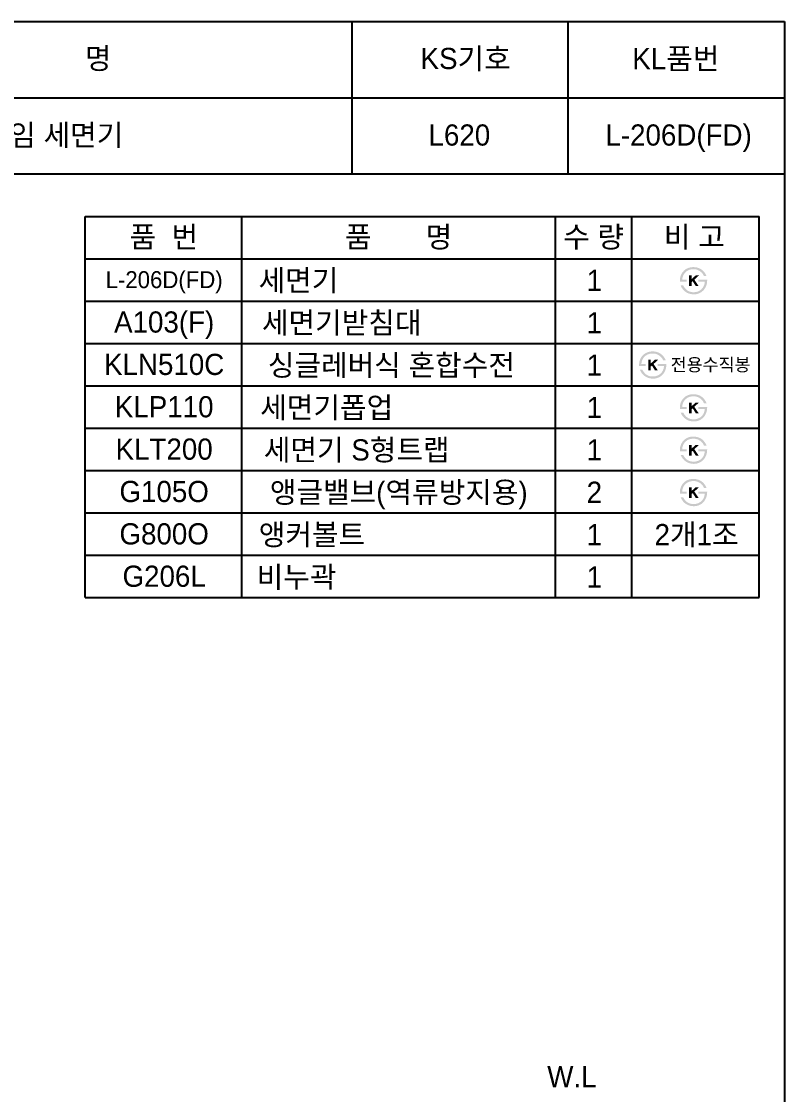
# Model space of a CAD drawing. Header units: millimetres. Extents: x 0 to 5831, y -67 to 2530.
# Drawn here: x 4931 to 5831, y 1264 to 2530 of the extents above; entities that cross this region are included whole.
import ezdxf
from ezdxf.enums import TextEntityAlignment as Align

# ---------------------------------------------------------------- set-up
doc = ezdxf.new("R2010")
doc.units = ezdxf.units.MM
doc.layers.add('TEXT', color=7, linetype='Continuous')
doc.layers.add('도각라인', color=255, linetype='Continuous')
doc.styles.add('타이틀', font='H2GTRM.TTF', dxfattribs={"height": 25})

msp = doc.modelspace()

# ---------------------------------------------------------------- hatches: boundary and pattern name
at = {"layer": 'TEXT'}
for points in [[(5707.6, 2222.8), (5707.6, 2223.2), (5707.6, 2223.6), (5707.6, 2224), (5707.6, 2224.4), (5707.6, 2224.8), (5707.6, 2225.2), (5707.6, 2225.6), (5707.7, 2226), (5707.7, 2226.4), (5707.8, 2226.8), (5707.8, 2227.2), (5707.9, 2227.6), (5708, 2228), (5708.1, 2228.4), (5708.2, 2228.8), (5708.3, 2229.1), (5708.4, 2229.5), (5708.6, 2229.9), (5708.7, 2230.3), (5708.8, 2230.6), (5709, 2231), (5709.2, 2231.4), (5709.3, 2231.7), (5709.5, 2232.1), (5709.7, 2232.4), (5709.9, 2232.7), (5710.1, 2233.1), (5710.3, 2233.4), (5710.5, 2233.7), (5710.7, 2234), (5711, 2234.3), (5711.5, 2234.9), (5711.8, 2235.2), (5712, 2235.5), (5712.3, 2235.8), (5712.6, 2236.1), (5712.9, 2236.4), (5713.2, 2236.6), (5713.5, 2236.9), (5713.8, 2237.1), (5714.2, 2237.4), (5714.5, 2237.6), (5714.8, 2237.8), (5715.2, 2238), (5715.5, 2238.2), (5715.9, 2238.4), (5716.3, 2238.6), (5716.7, 2238.7), (5717.1, 2238.9), (5717.5, 2239.1), (5717.9, 2239.2), (5718.3, 2239.4), (5718.8, 2239.5), (5719.2, 2239.6), (5719.6, 2239.7), (5720.1, 2239.8), (5720.6, 2239.9), (5721, 2239.9), (5721.5, 2240), (5722, 2240), (5722.4, 2240.1), (5722.9, 2240.1), (5723.4, 2240.1), (5724.2, 2240.1), (5724.6, 2240.1), (5724.9, 2240), (5725.3, 2240), (5725.7, 2240), (5726, 2239.9), (5726.4, 2239.9), (5726.7, 2239.8), (5727.1, 2239.7), (5727.4, 2239.7), (5727.8, 2239.6), (5728.1, 2239.5), (5728.4, 2239.4), (5728.8, 2239.3), (5729.1, 2239.2), (5729.4, 2239.1), (5729.7, 2239), (5730, 2238.9), (5730.4, 2238.7), (5730.7, 2238.6), (5731, 2238.5), (5731.3, 2238.3), (5731.6, 2238.2), (5731.9, 2238), (5732.1, 2237.8), (5732.4, 2237.7), (5732.7, 2237.5), (5733, 2237.3), (5733.3, 2237.1), (5733.5, 2236.9), (5733.8, 2236.7), (5734.2, 2236.4), (5734.6, 2236), (5735, 2235.6), (5735.4, 2235.2), (5735.8, 2234.8), (5736.1, 2234.4), (5736.5, 2234), (5736.8, 2233.6), (5737.1, 2233.1), (5737.4, 2232.6), (5737.7, 2232.2), (5738, 2231.7), (5738.3, 2231.1), (5738.5, 2230.6), (5738.8, 2230.1), (5739, 2229.5), (5739, 2229.5), (5735.9, 2229.5), (5735.9, 2229.5), (5735.8, 2229.7), (5735.8, 2229.9), (5735.7, 2230.1), (5735.6, 2230.2), (5735.6, 2230.4), (5735.5, 2230.6), (5735.4, 2230.7), (5735.3, 2230.9), (5735.2, 2231.1), (5735.1, 2231.2), (5735, 2231.4), (5734.9, 2231.6), (5734.8, 2231.7), (5734.7, 2231.9), (5734.6, 2232.1), (5734.5, 2232.2), (5734.3, 2232.4), (5734.2, 2232.6), (5734, 2232.9), (5733.7, 2233.2), (5733.4, 2233.5), (5733.1, 2233.8), (5732.7, 2234.1), (5732.4, 2234.4), (5732, 2234.7), (5731.8, 2234.9), (5731.6, 2235.1), (5731.3, 2235.2), (5731.1, 2235.4), (5730.9, 2235.5), (5730.6, 2235.7), (5730.4, 2235.8), (5730.1, 2236), (5729.9, 2236.1), (5729.6, 2236.2), (5729.4, 2236.4), (5729.1, 2236.5), (5728.9, 2236.6), (5728.6, 2236.7), (5728.4, 2236.8), (5728.1, 2236.9), (5727.9, 2237), (5727.6, 2237), (5727.3, 2237.1), (5727.1, 2237.2), (5726.8, 2237.3), (5726.5, 2237.3), (5726.2, 2237.4), (5726, 2237.4), (5725.7, 2237.5), (5725.4, 2237.5), (5725.1, 2237.5), (5724.9, 2237.6), (5724.6, 2237.6), (5724.3, 2237.6), (5724, 2237.6), (5723.7, 2237.6), (5723.4, 2237.6), (5723, 2237.6), (5722.7, 2237.6), (5722.3, 2237.5), (5722, 2237.5), (5721.7, 2237.5), (5721.3, 2237.4), (5721, 2237.4), (5720.7, 2237.3), (5720.4, 2237.3), (5720.1, 2237.2), (5719.8, 2237.1), (5719.5, 2237), (5719.2, 2237), (5718.9, 2236.9), (5718.6, 2236.8), (5718.3, 2236.7), (5718, 2236.5), (5717.7, 2236.4), (5717.5, 2236.3), (5717.2, 2236.2), (5716.9, 2236), (5716.6, 2235.9), (5716.4, 2235.7), (5716.1, 2235.6), (5715.9, 2235.4), (5715.6, 2235.2), (5715.4, 2235), (5715.1, 2234.9), (5714.9, 2234.7), (5714.7, 2234.5), (5714.4, 2234.3), (5714.2, 2234), (5714, 2233.8), (5713.7, 2233.6), (5713.5, 2233.4), (5713.3, 2233.1), (5713.1, 2232.9), (5712.9, 2232.6), (5712.8, 2232.4), (5712.6, 2232.1), (5712.4, 2231.9), (5712.2, 2231.6), (5712.1, 2231.4), (5711.9, 2231.1), (5711.8, 2230.8), (5711.6, 2230.5), (5711.5, 2230.3), (5711.4, 2230), (5711.3, 2229.7), (5711.2, 2229.4), (5711.1, 2229.1), (5711, 2228.8), (5710.9, 2228.5), (5710.8, 2228.2), (5710.7, 2227.8), (5710.6, 2227.5), (5710.6, 2227.2), (5710.5, 2226.9), (5710.5, 2226.5), (5710.4, 2226.2), (5710.4, 2225.8), (5710.4, 2225.5), (5710.3, 2225.1), (5710.3, 2225.1), (5715.5, 2225.1), (5715.5, 2225.1), (5715.5, 2225.1), (5715.5, 2222.8), (5715.5, 2222.8), (5715.5, 2222.8), (5707.6, 2222.8)], [(5721.3, 2225.8), (5726.1, 2230.2), (5730, 2230.2), (5724.6, 2225.2), (5729.7, 2217.7), (5726.3, 2217.7), (5722.7, 2223.4), (5721.3, 2222.2), (5721.3, 2217.7), (5718.4, 2217.7), (5718.4, 2230.3), (5721.3, 2230.3)], [(5739.8, 2225.1), (5739.8, 2224.7), (5739.8, 2224.3), (5739.7, 2223.8), (5739.7, 2223.4), (5739.7, 2223), (5739.6, 2222.5), (5739.6, 2222.1), (5739.5, 2221.7), (5739.5, 2221.3), (5739.4, 2220.9), (5739.3, 2220.4), (5739.2, 2220), (5739.1, 2219.6), (5739, 2219.2), (5738.8, 2218.8), (5738.7, 2218.4), (5738.6, 2218), (5738.4, 2217.6), (5738.3, 2217.3), (5738.1, 2216.9), (5737.9, 2216.5), (5737.7, 2216.2), (5737.6, 2215.8), (5737.4, 2215.5), (5737.2, 2215.1), (5736.9, 2214.8), (5736.7, 2214.5), (5736.5, 2214.2), (5736.3, 2213.8), (5736, 2213.5), (5735.8, 2213.2), (5735.5, 2212.9), (5735.2, 2212.6), (5735, 2212.4), (5734.7, 2212.1), (5734.4, 2211.8), (5734.1, 2211.6), (5733.8, 2211.3), (5733.5, 2211.1), (5733.2, 2210.8), (5732.9, 2210.6), (5732.6, 2210.4), (5732.2, 2210.2), (5731.9, 2210), (5731.6, 2209.8), (5731.2, 2209.6), (5730.9, 2209.4), (5730.5, 2209.3), (5730.2, 2209.1), (5729.8, 2209), (5729.4, 2208.8), (5729, 2208.7), (5728.7, 2208.6), (5728.3, 2208.5), (5727.9, 2208.4), (5727.5, 2208.3), (5727.1, 2208.2), (5726.7, 2208.1), (5726.3, 2208.1), (5725.9, 2208), (5725.5, 2208), (5725.1, 2208), (5724.7, 2207.9), (5724.3, 2207.9), (5723.6, 2207.9), (5723, 2208), (5722.3, 2208), (5721.7, 2208.1), (5721.1, 2208.2), (5720.8, 2208.2), (5720.5, 2208.3), (5720.2, 2208.3), (5719.9, 2208.4), (5719.6, 2208.5), (5719.3, 2208.6), (5719, 2208.6), (5718.7, 2208.7), (5718.4, 2208.8), (5718.1, 2208.9), (5717.8, 2209), (5717.6, 2209.1), (5717.3, 2209.2), (5717, 2209.4), (5716.7, 2209.5), (5716.5, 2209.6), (5716.2, 2209.7), (5715.9, 2209.9), (5715.7, 2210), (5715.4, 2210.2), (5715.2, 2210.3), (5714.6, 2210.7), (5714.4, 2210.8), (5714.1, 2211), (5713.9, 2211.2), (5713.6, 2211.4), (5713.4, 2211.6), (5713.1, 2211.8), (5712.9, 2212), (5712.6, 2212.2), (5712.4, 2212.5), (5712.2, 2212.7), (5712, 2212.9), (5711.8, 2213.1), (5711.5, 2213.4), (5711.3, 2213.6), (5711.1, 2213.9), (5710.9, 2214.1), (5710.7, 2214.4), (5710.6, 2214.6), (5710.4, 2214.9), (5710.2, 2215.2), (5710, 2215.5), (5709.8, 2215.7), (5709.7, 2216), (5709.5, 2216.3), (5709.4, 2216.6), (5709.2, 2216.9), (5709, 2217.2), (5708.8, 2217.8), (5708.5, 2218.5), (5708.5, 2218.5), (5711.4, 2218.5), (5711.4, 2218.5), (5711.7, 2218.1), (5711.9, 2217.6), (5712.1, 2217.2), (5712.4, 2216.9), (5712.6, 2216.5), (5712.9, 2216.1), (5713.1, 2215.8), (5713.4, 2215.4), (5713.7, 2215.1), (5714, 2214.8), (5714.2, 2214.5), (5714.5, 2214.2), (5714.8, 2213.9), (5715.1, 2213.6), (5715.4, 2213.3), (5715.7, 2213.1), (5715.9, 2212.9), (5716.2, 2212.7), (5716.4, 2212.6), (5716.6, 2212.4), (5716.9, 2212.3), (5717.1, 2212.1), (5717.4, 2212), (5717.6, 2211.9), (5717.8, 2211.7), (5718.1, 2211.6), (5718.4, 2211.5), (5718.6, 2211.4), (5718.9, 2211.3), (5719.1, 2211.2), (5719.4, 2211.1), (5719.7, 2211), (5719.9, 2211), (5720.2, 2210.9), (5720.5, 2210.8), (5720.8, 2210.8), (5721, 2210.7), (5721.3, 2210.7), (5721.6, 2210.6), (5721.9, 2210.6), (5722.2, 2210.6), (5722.5, 2210.5), (5722.8, 2210.5), (5723.1, 2210.5), (5723.4, 2210.5), (5723.7, 2210.5), (5724, 2210.5), (5724.9, 2210.5), (5725.1, 2210.6), (5725.4, 2210.6), (5725.7, 2210.6), (5726, 2210.6), (5726.2, 2210.7), (5726.5, 2210.7), (5726.7, 2210.8), (5727, 2210.8), (5727.3, 2210.9), (5727.5, 2210.9), (5727.8, 2211), (5728, 2211.1), (5728.3, 2211.2), (5728.5, 2211.2), (5728.8, 2211.3), (5729, 2211.4), (5729.3, 2211.5), (5729.5, 2211.6), (5729.8, 2211.8), (5730, 2211.9), (5730.2, 2212), (5730.5, 2212.1), (5730.7, 2212.3), (5730.9, 2212.4), (5731.2, 2212.6), (5731.4, 2212.7), (5731.6, 2212.9), (5731.9, 2213), (5732.1, 2213.2), (5732.3, 2213.4), (5732.6, 2213.6), (5732.8, 2213.8), (5733.1, 2214), (5733.3, 2214.3), (5733.5, 2214.5), (5733.7, 2214.8), (5734, 2215), (5734.2, 2215.3), (5734.4, 2215.5), (5734.5, 2215.8), (5734.7, 2216), (5734.9, 2216.3), (5735.1, 2216.6), (5735.2, 2216.9), (5735.4, 2217.2), (5735.5, 2217.4), (5735.7, 2217.7), (5735.8, 2218), (5736, 2218.3), (5736.1, 2218.7), (5736.2, 2219), (5736.3, 2219.3), (5736.4, 2219.6), (5736.5, 2220), (5736.6, 2220.3), (5736.6, 2220.6), (5736.7, 2221), (5736.8, 2221.3), (5736.8, 2221.7), (5736.9, 2222.1), (5736.9, 2222.4), (5737, 2222.8), (5737, 2222.8), (5729.5, 2222.8), (5729.5, 2222.8), (5729.5, 2222.8), (5729.5, 2225.1), (5729.5, 2225.1), (5729.5, 2225.1), (5739.8, 2225.1)], [(5659.5, 2123.3), (5659.5, 2123.7), (5659.5, 2124.1), (5659.5, 2124.5), (5659.5, 2124.9), (5659.5, 2125.3), (5659.5, 2125.7), (5659.5, 2126.1), (5659.6, 2126.5), (5659.6, 2126.9), (5659.7, 2127.3), (5659.7, 2127.7), (5659.8, 2128.1), (5659.9, 2128.5), (5660, 2128.9), (5660.1, 2129.3), (5660.2, 2129.6), (5660.3, 2130), (5660.4, 2130.4), (5660.6, 2130.8), (5660.7, 2131.2), (5660.9, 2131.5), (5661, 2131.9), (5661.2, 2132.2), (5661.4, 2132.6), (5661.6, 2132.9), (5661.8, 2133.3), (5662, 2133.6), (5662.2, 2133.9), (5662.4, 2134.2), (5662.6, 2134.5), (5662.9, 2134.8), (5663.4, 2135.4), (5663.7, 2135.8), (5663.9, 2136), (5664.2, 2136.3), (5664.5, 2136.6), (5664.8, 2136.9), (5665.1, 2137.1), (5665.4, 2137.4), (5665.7, 2137.6), (5666.1, 2137.9), (5666.4, 2138.1), (5666.7, 2138.3), (5667.1, 2138.5), (5667.4, 2138.7), (5667.8, 2138.9), (5668.2, 2139.1), (5668.6, 2139.3), (5669, 2139.4), (5669.4, 2139.6), (5669.8, 2139.7), (5670.2, 2139.9), (5670.7, 2140), (5671.1, 2140.1), (5671.5, 2140.2), (5672, 2140.3), (5672.5, 2140.4), (5672.9, 2140.4), (5673.4, 2140.5), (5673.9, 2140.5), (5674.3, 2140.6), (5674.8, 2140.6), (5675.3, 2140.6), (5676.1, 2140.6), (5676.5, 2140.6), (5676.8, 2140.5), (5677.2, 2140.5), (5677.6, 2140.5), (5677.9, 2140.4), (5678.3, 2140.4), (5678.6, 2140.3), (5679, 2140.2), (5679.3, 2140.2), (5679.7, 2140.1), (5680, 2140), (5680.3, 2139.9), (5680.7, 2139.8), (5681, 2139.7), (5681.3, 2139.6), (5681.6, 2139.5), (5681.9, 2139.4), (5682.3, 2139.2), (5682.6, 2139.1), (5682.9, 2139), (5683.2, 2138.8), (5683.5, 2138.7), (5683.8, 2138.5), (5684, 2138.3), (5684.3, 2138.2), (5684.6, 2138), (5684.9, 2137.8), (5685.2, 2137.6), (5685.4, 2137.4), (5685.7, 2137.2), (5686.1, 2136.9), (5686.5, 2136.5), (5686.9, 2136.1), (5687.3, 2135.7), (5687.7, 2135.3), (5688, 2134.9), (5688.4, 2134.5), (5688.7, 2134.1), (5689, 2133.6), (5689.3, 2133.1), (5689.6, 2132.7), (5689.9, 2132.2), (5690.2, 2131.7), (5690.4, 2131.1), (5690.7, 2130.6), (5690.9, 2130), (5690.9, 2130), (5687.8, 2130), (5687.8, 2130), (5687.7, 2130.2), (5687.7, 2130.4), (5687.6, 2130.6), (5687.5, 2130.7), (5687.5, 2130.9), (5687.4, 2131.1), (5687.3, 2131.3), (5687.2, 2131.4), (5687.1, 2131.6), (5687, 2131.8), (5686.9, 2131.9), (5686.8, 2132.1), (5686.7, 2132.3), (5686.6, 2132.4), (5686.5, 2132.6), (5686.4, 2132.7), (5686.2, 2132.9), (5686.1, 2133.1), (5685.9, 2133.4), (5685.6, 2133.7), (5685.3, 2134), (5685, 2134.3), (5684.6, 2134.6), (5684.3, 2134.9), (5683.9, 2135.2), (5683.7, 2135.4), (5683.5, 2135.6), (5683.2, 2135.7), (5683, 2135.9), (5682.8, 2136.1), (5682.5, 2136.2), (5682.3, 2136.3), (5682, 2136.5), (5681.8, 2136.6), (5681.5, 2136.7), (5681.3, 2136.9), (5681, 2137), (5680.8, 2137.1), (5680.5, 2137.2), (5680.3, 2137.3), (5680, 2137.4), (5679.8, 2137.5), (5679.5, 2137.6), (5679.2, 2137.6), (5679, 2137.7), (5678.7, 2137.8), (5678.4, 2137.8), (5678.1, 2137.9), (5677.9, 2137.9), (5677.6, 2138), (5677.3, 2138), (5677, 2138), (5676.7, 2138.1), (5676.5, 2138.1), (5676.2, 2138.1), (5675.9, 2138.1), (5675.6, 2138.1), (5675.3, 2138.1), (5674.9, 2138.1), (5674.6, 2138.1), (5674.2, 2138.1), (5673.9, 2138), (5673.6, 2138), (5673.2, 2137.9), (5672.9, 2137.9), (5672.6, 2137.8), (5672.3, 2137.8), (5672, 2137.7), (5671.7, 2137.6), (5671.4, 2137.6), (5671.1, 2137.5), (5670.8, 2137.4), (5670.5, 2137.3), (5670.2, 2137.2), (5669.9, 2137.1), (5669.6, 2136.9), (5669.4, 2136.8), (5669.1, 2136.7), (5668.8, 2136.5), (5668.5, 2136.4), (5668.3, 2136.2), (5668, 2136.1), (5667.8, 2135.9), (5667.5, 2135.7), (5667.3, 2135.6), (5667, 2135.4), (5666.8, 2135.2), (5666.6, 2135), (5666.3, 2134.8), (5666.1, 2134.6), (5665.9, 2134.3), (5665.6, 2134.1), (5665.4, 2133.9), (5665.2, 2133.6), (5665, 2133.4), (5664.8, 2133.2), (5664.6, 2132.9), (5664.5, 2132.7), (5664.3, 2132.4), (5664.1, 2132.1), (5664, 2131.9), (5663.8, 2131.6), (5663.7, 2131.3), (5663.5, 2131), (5663.4, 2130.8), (5663.3, 2130.5), (5663.2, 2130.2), (5663.1, 2129.9), (5663, 2129.6), (5662.9, 2129.3), (5662.8, 2129), (5662.7, 2128.7), (5662.6, 2128.3), (5662.5, 2128), (5662.5, 2127.7), (5662.4, 2127.4), (5662.4, 2127), (5662.3, 2126.7), (5662.3, 2126.3), (5662.3, 2126), (5662.2, 2125.6), (5662.2, 2125.6), (5667.4, 2125.6), (5667.4, 2125.6), (5667.4, 2125.6), (5667.4, 2123.3), (5667.4, 2123.3), (5667.4, 2123.3), (5659.5, 2123.3)], [(5673.2, 2126.3), (5678, 2130.7), (5681.9, 2130.7), (5676.5, 2125.7), (5681.6, 2118.2), (5678.2, 2118.2), (5674.6, 2123.9), (5673.2, 2122.7), (5673.2, 2118.2), (5670.3, 2118.2), (5670.3, 2130.8), (5673.2, 2130.8)], [(5691.7, 2125.6), (5691.7, 2125.2), (5691.7, 2124.8), (5691.6, 2124.3), (5691.6, 2123.9), (5691.6, 2123.5), (5691.5, 2123.1), (5691.5, 2122.6), (5691.4, 2122.2), (5691.4, 2121.8), (5691.3, 2121.4), (5691.2, 2121), (5691.1, 2120.5), (5691, 2120.1), (5690.9, 2119.7), (5690.7, 2119.3), (5690.6, 2118.9), (5690.5, 2118.5), (5690.3, 2118.2), (5690.2, 2117.8), (5690, 2117.4), (5689.8, 2117), (5689.6, 2116.7), (5689.5, 2116.3), (5689.3, 2116), (5689.1, 2115.7), (5688.8, 2115.3), (5688.6, 2115), (5688.4, 2114.7), (5688.2, 2114.4), (5687.9, 2114), (5687.7, 2113.7), (5687.4, 2113.4), (5687.1, 2113.2), (5686.9, 2112.9), (5686.6, 2112.6), (5686.3, 2112.3), (5686, 2112.1), (5685.7, 2111.8), (5685.4, 2111.6), (5685.1, 2111.3), (5684.8, 2111.1), (5684.5, 2110.9), (5684.1, 2110.7), (5683.8, 2110.5), (5683.5, 2110.3), (5683.1, 2110.1), (5682.8, 2110), (5682.4, 2109.8), (5682.1, 2109.6), (5681.7, 2109.5), (5681.3, 2109.3), (5680.9, 2109.2), (5680.6, 2109.1), (5680.2, 2109), (5679.8, 2108.9), (5679.4, 2108.8), (5679, 2108.7), (5678.6, 2108.6), (5678.2, 2108.6), (5677.8, 2108.5), (5677.4, 2108.5), (5677, 2108.5), (5676.6, 2108.4), (5676.2, 2108.4), (5675.5, 2108.4), (5674.9, 2108.5), (5674.2, 2108.5), (5673.6, 2108.6), (5673, 2108.7), (5672.7, 2108.7), (5672.4, 2108.8), (5672.1, 2108.8), (5671.8, 2108.9), (5671.5, 2109), (5671.2, 2109.1), (5670.9, 2109.1), (5670.6, 2109.2), (5670.3, 2109.3), (5670, 2109.4), (5669.7, 2109.5), (5669.5, 2109.6), (5669.2, 2109.8), (5668.9, 2109.9), (5668.6, 2110), (5668.4, 2110.1), (5668.1, 2110.3), (5667.8, 2110.4), (5667.6, 2110.5), (5667.3, 2110.7), (5667.1, 2110.8), (5666.5, 2111.2), (5666.3, 2111.4), (5666, 2111.5), (5665.8, 2111.7), (5665.5, 2111.9), (5665.3, 2112.1), (5665, 2112.3), (5664.8, 2112.5), (5664.5, 2112.7), (5664.3, 2113), (5664.1, 2113.2), (5663.9, 2113.4), (5663.7, 2113.6), (5663.4, 2113.9), (5663.2, 2114.1), (5663, 2114.4), (5662.8, 2114.6), (5662.6, 2114.9), (5662.5, 2115.1), (5662.3, 2115.4), (5662.1, 2115.7), (5661.9, 2116), (5661.7, 2116.2), (5661.6, 2116.5), (5661.4, 2116.8), (5661.3, 2117.1), (5661.1, 2117.4), (5660.9, 2117.7), (5660.7, 2118.3), (5660.4, 2119), (5660.4, 2119), (5663.3, 2119), (5663.3, 2119), (5663.6, 2118.6), (5663.8, 2118.2), (5664, 2117.8), (5664.3, 2117.4), (5664.5, 2117), (5664.8, 2116.6), (5665, 2116.3), (5665.3, 2115.9), (5665.6, 2115.6), (5665.8, 2115.3), (5666.1, 2115), (5666.4, 2114.7), (5666.7, 2114.4), (5667, 2114.1), (5667.3, 2113.8), (5667.6, 2113.6), (5667.8, 2113.4), (5668.1, 2113.3), (5668.3, 2113.1), (5668.5, 2112.9), (5668.8, 2112.8), (5669, 2112.6), (5669.2, 2112.5), (5669.5, 2112.4), (5669.7, 2112.3), (5670, 2112.1), (5670.2, 2112), (5670.5, 2111.9), (5670.8, 2111.8), (5671, 2111.7), (5671.3, 2111.6), (5671.6, 2111.5), (5671.8, 2111.5), (5672.1, 2111.4), (5672.4, 2111.3), (5672.7, 2111.3), (5672.9, 2111.2), (5673.2, 2111.2), (5673.5, 2111.1), (5673.8, 2111.1), (5674.1, 2111.1), (5674.4, 2111.1), (5674.7, 2111), (5675, 2111), (5675.3, 2111), (5675.6, 2111), (5675.9, 2111), (5676.8, 2111.1), (5677, 2111.1), (5677.3, 2111.1), (5677.6, 2111.1), (5677.9, 2111.1), (5678.1, 2111.2), (5678.4, 2111.2), (5678.6, 2111.3), (5678.9, 2111.3), (5679.2, 2111.4), (5679.4, 2111.4), (5679.7, 2111.5), (5679.9, 2111.6), (5680.2, 2111.7), (5680.4, 2111.8), (5680.7, 2111.8), (5680.9, 2111.9), (5681.2, 2112), (5681.4, 2112.2), (5681.7, 2112.3), (5681.9, 2112.4), (5682.1, 2112.5), (5682.4, 2112.6), (5682.6, 2112.8), (5682.8, 2112.9), (5683.1, 2113.1), (5683.3, 2113.2), (5683.5, 2113.4), (5683.8, 2113.5), (5684, 2113.7), (5684.2, 2113.9), (5684.5, 2114.1), (5684.7, 2114.3), (5685, 2114.6), (5685.2, 2114.8), (5685.4, 2115), (5685.6, 2115.3), (5685.8, 2115.5), (5686.1, 2115.8), (5686.3, 2116), (5686.4, 2116.3), (5686.6, 2116.5), (5686.8, 2116.8), (5687, 2117.1), (5687.1, 2117.4), (5687.3, 2117.7), (5687.4, 2118), (5687.6, 2118.2), (5687.7, 2118.5), (5687.8, 2118.9), (5688, 2119.2), (5688.1, 2119.5), (5688.2, 2119.8), (5688.3, 2120.1), (5688.4, 2120.5), (5688.5, 2120.8), (5688.5, 2121.1), (5688.6, 2121.5), (5688.7, 2121.8), (5688.7, 2122.2), (5688.8, 2122.6), (5688.8, 2122.9), (5688.9, 2123.3), (5688.9, 2123.3), (5681.4, 2123.3), (5681.4, 2123.3), (5681.4, 2123.3), (5681.4, 2125.6), (5681.4, 2125.6), (5681.4, 2125.6), (5691.7, 2125.6)], [(5707.6, 2072.8), (5707.6, 2073.2), (5707.6, 2073.6), (5707.6, 2074), (5707.6, 2074.4), (5707.6, 2074.8), (5707.6, 2075.2), (5707.6, 2075.6), (5707.7, 2076), (5707.7, 2076.4), (5707.8, 2076.8), (5707.8, 2077.2), (5707.9, 2077.6), (5708, 2078), (5708.1, 2078.4), (5708.2, 2078.8), (5708.3, 2079.1), (5708.4, 2079.5), (5708.6, 2079.9), (5708.7, 2080.3), (5708.8, 2080.6), (5709, 2081), (5709.2, 2081.4), (5709.3, 2081.7), (5709.5, 2082.1), (5709.7, 2082.4), (5709.9, 2082.7), (5710.1, 2083.1), (5710.3, 2083.4), (5710.5, 2083.7), (5710.7, 2084), (5711, 2084.3), (5711.5, 2084.9), (5711.8, 2085.2), (5712, 2085.5), (5712.3, 2085.8), (5712.6, 2086.1), (5712.9, 2086.4), (5713.2, 2086.6), (5713.5, 2086.9), (5713.8, 2087.1), (5714.2, 2087.4), (5714.5, 2087.6), (5714.8, 2087.8), (5715.2, 2088), (5715.5, 2088.2), (5715.9, 2088.4), (5716.3, 2088.6), (5716.7, 2088.7), (5717.1, 2088.9), (5717.5, 2089.1), (5717.9, 2089.2), (5718.3, 2089.4), (5718.8, 2089.5), (5719.2, 2089.6), (5719.6, 2089.7), (5720.1, 2089.8), (5720.6, 2089.9), (5721, 2089.9), (5721.5, 2090), (5722, 2090), (5722.4, 2090.1), (5722.9, 2090.1), (5723.4, 2090.1), (5724.2, 2090.1), (5724.6, 2090.1), (5724.9, 2090), (5725.3, 2090), (5725.7, 2090), (5726, 2089.9), (5726.4, 2089.9), (5726.7, 2089.8), (5727.1, 2089.7), (5727.4, 2089.7), (5727.8, 2089.6), (5728.1, 2089.5), (5728.4, 2089.4), (5728.8, 2089.3), (5729.1, 2089.2), (5729.4, 2089.1), (5729.7, 2089), (5730, 2088.9), (5730.4, 2088.7), (5730.7, 2088.6), (5731, 2088.5), (5731.3, 2088.3), (5731.6, 2088.2), (5731.9, 2088), (5732.1, 2087.8), (5732.4, 2087.7), (5732.7, 2087.5), (5733, 2087.3), (5733.3, 2087.1), (5733.5, 2086.9), (5733.8, 2086.7), (5734.2, 2086.4), (5734.6, 2086), (5735, 2085.6), (5735.4, 2085.2), (5735.8, 2084.8), (5736.1, 2084.4), (5736.5, 2084), (5736.8, 2083.6), (5737.1, 2083.1), (5737.4, 2082.6), (5737.7, 2082.2), (5738, 2081.7), (5738.3, 2081.1), (5738.5, 2080.6), (5738.8, 2080.1), (5739, 2079.5), (5739, 2079.5), (5735.9, 2079.5), (5735.9, 2079.5), (5735.8, 2079.7), (5735.8, 2079.9), (5735.7, 2080.1), (5735.6, 2080.2), (5735.6, 2080.4), (5735.5, 2080.6), (5735.4, 2080.7), (5735.3, 2080.9), (5735.2, 2081.1), (5735.1, 2081.2), (5735, 2081.4), (5734.9, 2081.6), (5734.8, 2081.7), (5734.7, 2081.9), (5734.6, 2082.1), (5734.5, 2082.2), (5734.3, 2082.4), (5734.2, 2082.6), (5734, 2082.9), (5733.7, 2083.2), (5733.4, 2083.5), (5733.1, 2083.8), (5732.7, 2084.1), (5732.4, 2084.4), (5732, 2084.7), (5731.8, 2084.9), (5731.6, 2085.1), (5731.3, 2085.2), (5731.1, 2085.4), (5730.9, 2085.5), (5730.6, 2085.7), (5730.4, 2085.8), (5730.1, 2086), (5729.9, 2086.1), (5729.6, 2086.2), (5729.4, 2086.4), (5729.1, 2086.5), (5728.9, 2086.6), (5728.6, 2086.7), (5728.4, 2086.8), (5728.1, 2086.9), (5727.9, 2087), (5727.6, 2087), (5727.3, 2087.1), (5727.1, 2087.2), (5726.8, 2087.3), (5726.5, 2087.3), (5726.2, 2087.4), (5726, 2087.4), (5725.7, 2087.5), (5725.4, 2087.5), (5725.1, 2087.5), (5724.9, 2087.6), (5724.6, 2087.6), (5724.3, 2087.6), (5724, 2087.6), (5723.7, 2087.6), (5723.4, 2087.6), (5723, 2087.6), (5722.7, 2087.6), (5722.3, 2087.5), (5722, 2087.5), (5721.7, 2087.5), (5721.3, 2087.4), (5721, 2087.4), (5720.7, 2087.3), (5720.4, 2087.3), (5720.1, 2087.2), (5719.8, 2087.1), (5719.5, 2087), (5719.2, 2087), (5718.9, 2086.9), (5718.6, 2086.8), (5718.3, 2086.7), (5718, 2086.5), (5717.7, 2086.4), (5717.5, 2086.3), (5717.2, 2086.2), (5716.9, 2086), (5716.6, 2085.9), (5716.4, 2085.7), (5716.1, 2085.6), (5715.9, 2085.4), (5715.6, 2085.2), (5715.4, 2085), (5715.1, 2084.9), (5714.9, 2084.7), (5714.7, 2084.5), (5714.4, 2084.3), (5714.2, 2084), (5714, 2083.8), (5713.7, 2083.6), (5713.5, 2083.4), (5713.3, 2083.1), (5713.1, 2082.9), (5712.9, 2082.6), (5712.8, 2082.4), (5712.6, 2082.1), (5712.4, 2081.9), (5712.2, 2081.6), (5712.1, 2081.4), (5711.9, 2081.1), (5711.8, 2080.8), (5711.6, 2080.5), (5711.5, 2080.3), (5711.4, 2080), (5711.3, 2079.7), (5711.2, 2079.4), (5711.1, 2079.1), (5711, 2078.8), (5710.9, 2078.5), (5710.8, 2078.2), (5710.7, 2077.8), (5710.6, 2077.5), (5710.6, 2077.2), (5710.5, 2076.9), (5710.5, 2076.5), (5710.4, 2076.2), (5710.4, 2075.8), (5710.4, 2075.5), (5710.3, 2075.1), (5710.3, 2075.1), (5715.5, 2075.1), (5715.5, 2075.1), (5715.5, 2075.1), (5715.5, 2072.8), (5715.5, 2072.8), (5715.5, 2072.8), (5707.6, 2072.8)], [(5721.3, 2075.8), (5726.1, 2080.2), (5730, 2080.2), (5724.6, 2075.2), (5729.7, 2067.7), (5726.3, 2067.7), (5722.7, 2073.4), (5721.3, 2072.2), (5721.3, 2067.7), (5718.4, 2067.7), (5718.4, 2080.3), (5721.3, 2080.3)], [(5739.8, 2075.1), (5739.8, 2074.7), (5739.8, 2074.3), (5739.7, 2073.8), (5739.7, 2073.4), (5739.7, 2073), (5739.6, 2072.5), (5739.6, 2072.1), (5739.5, 2071.7), (5739.5, 2071.3), (5739.4, 2070.9), (5739.3, 2070.4), (5739.2, 2070), (5739.1, 2069.6), (5739, 2069.2), (5738.8, 2068.8), (5738.7, 2068.4), (5738.6, 2068), (5738.4, 2067.6), (5738.3, 2067.3), (5738.1, 2066.9), (5737.9, 2066.5), (5737.7, 2066.2), (5737.6, 2065.8), (5737.4, 2065.5), (5737.2, 2065.1), (5736.9, 2064.8), (5736.7, 2064.5), (5736.5, 2064.2), (5736.3, 2063.8), (5736, 2063.5), (5735.8, 2063.2), (5735.5, 2062.9), (5735.2, 2062.6), (5735, 2062.4), (5734.7, 2062.1), (5734.4, 2061.8), (5734.1, 2061.6), (5733.8, 2061.3), (5733.5, 2061.1), (5733.2, 2060.8), (5732.9, 2060.6), (5732.6, 2060.4), (5732.2, 2060.2), (5731.9, 2060), (5731.6, 2059.8), (5731.2, 2059.6), (5730.9, 2059.4), (5730.5, 2059.3), (5730.2, 2059.1), (5729.8, 2059), (5729.4, 2058.8), (5729, 2058.7), (5728.7, 2058.6), (5728.3, 2058.5), (5727.9, 2058.4), (5727.5, 2058.3), (5727.1, 2058.2), (5726.7, 2058.1), (5726.3, 2058.1), (5725.9, 2058), (5725.5, 2058), (5725.1, 2058), (5724.7, 2057.9), (5724.3, 2057.9), (5723.6, 2057.9), (5723, 2058), (5722.3, 2058), (5721.7, 2058.1), (5721.1, 2058.2), (5720.8, 2058.2), (5720.5, 2058.3), (5720.2, 2058.3), (5719.9, 2058.4), (5719.6, 2058.5), (5719.3, 2058.6), (5719, 2058.6), (5718.7, 2058.7), (5718.4, 2058.8), (5718.1, 2058.9), (5717.8, 2059), (5717.6, 2059.1), (5717.3, 2059.2), (5717, 2059.4), (5716.7, 2059.5), (5716.5, 2059.6), (5716.2, 2059.7), (5715.9, 2059.9), (5715.7, 2060), (5715.4, 2060.2), (5715.2, 2060.3), (5714.6, 2060.7), (5714.4, 2060.8), (5714.1, 2061), (5713.9, 2061.2), (5713.6, 2061.4), (5713.4, 2061.6), (5713.1, 2061.8), (5712.9, 2062), (5712.6, 2062.2), (5712.4, 2062.5), (5712.2, 2062.7), (5712, 2062.9), (5711.8, 2063.1), (5711.5, 2063.4), (5711.3, 2063.6), (5711.1, 2063.9), (5710.9, 2064.1), (5710.7, 2064.4), (5710.6, 2064.6), (5710.4, 2064.9), (5710.2, 2065.2), (5710, 2065.5), (5709.8, 2065.7), (5709.7, 2066), (5709.5, 2066.3), (5709.4, 2066.6), (5709.2, 2066.9), (5709, 2067.2), (5708.8, 2067.8), (5708.5, 2068.5), (5708.5, 2068.5), (5711.4, 2068.5), (5711.4, 2068.5), (5711.7, 2068.1), (5711.9, 2067.6), (5712.1, 2067.2), (5712.4, 2066.9), (5712.6, 2066.5), (5712.9, 2066.1), (5713.1, 2065.8), (5713.4, 2065.4), (5713.7, 2065.1), (5714, 2064.8), (5714.2, 2064.5), (5714.5, 2064.2), (5714.8, 2063.9), (5715.1, 2063.6), (5715.4, 2063.3), (5715.7, 2063.1), (5715.9, 2062.9), (5716.2, 2062.7), (5716.4, 2062.6), (5716.6, 2062.4), (5716.9, 2062.3), (5717.1, 2062.1), (5717.4, 2062), (5717.6, 2061.9), (5717.8, 2061.7), (5718.1, 2061.6), (5718.4, 2061.5), (5718.6, 2061.4), (5718.9, 2061.3), (5719.1, 2061.2), (5719.4, 2061.1), (5719.7, 2061), (5719.9, 2061), (5720.2, 2060.9), (5720.5, 2060.8), (5720.8, 2060.8), (5721, 2060.7), (5721.3, 2060.7), (5721.6, 2060.6), (5721.9, 2060.6), (5722.2, 2060.6), (5722.5, 2060.5), (5722.8, 2060.5), (5723.1, 2060.5), (5723.4, 2060.5), (5723.7, 2060.5), (5724, 2060.5), (5724.9, 2060.5), (5725.1, 2060.6), (5725.4, 2060.6), (5725.7, 2060.6), (5726, 2060.6), (5726.2, 2060.7), (5726.5, 2060.7), (5726.7, 2060.8), (5727, 2060.8), (5727.3, 2060.9), (5727.5, 2060.9), (5727.8, 2061), (5728, 2061.1), (5728.3, 2061.2), (5728.5, 2061.2), (5728.8, 2061.3), (5729, 2061.4), (5729.3, 2061.5), (5729.5, 2061.6), (5729.8, 2061.8), (5730, 2061.9), (5730.2, 2062), (5730.5, 2062.1), (5730.7, 2062.3), (5730.9, 2062.4), (5731.2, 2062.6), (5731.4, 2062.7), (5731.6, 2062.9), (5731.9, 2063), (5732.1, 2063.2), (5732.3, 2063.4), (5732.6, 2063.6), (5732.8, 2063.8), (5733.1, 2064), (5733.3, 2064.3), (5733.5, 2064.5), (5733.7, 2064.8), (5734, 2065), (5734.2, 2065.3), (5734.4, 2065.5), (5734.5, 2065.8), (5734.7, 2066), (5734.9, 2066.3), (5735.1, 2066.6), (5735.2, 2066.9), (5735.4, 2067.2), (5735.5, 2067.4), (5735.7, 2067.7), (5735.8, 2068), (5736, 2068.3), (5736.1, 2068.7), (5736.2, 2069), (5736.3, 2069.3), (5736.4, 2069.6), (5736.5, 2070), (5736.6, 2070.3), (5736.6, 2070.6), (5736.7, 2071), (5736.8, 2071.3), (5736.8, 2071.7), (5736.9, 2072.1), (5736.9, 2072.4), (5737, 2072.8), (5737, 2072.8), (5729.5, 2072.8), (5729.5, 2072.8), (5729.5, 2072.8), (5729.5, 2075.1), (5729.5, 2075.1), (5729.5, 2075.1), (5739.8, 2075.1)], [(5707.6, 2022.8), (5707.6, 2023.2), (5707.6, 2023.6), (5707.6, 2024), (5707.6, 2024.4), (5707.6, 2024.8), (5707.6, 2025.2), (5707.6, 2025.6), (5707.7, 2026), (5707.7, 2026.4), (5707.8, 2026.8), (5707.8, 2027.2), (5707.9, 2027.6), (5708, 2028), (5708.1, 2028.4), (5708.2, 2028.8), (5708.3, 2029.1), (5708.4, 2029.5), (5708.6, 2029.9), (5708.7, 2030.3), (5708.8, 2030.6), (5709, 2031), (5709.2, 2031.4), (5709.3, 2031.7), (5709.5, 2032.1), (5709.7, 2032.4), (5709.9, 2032.7), (5710.1, 2033.1), (5710.3, 2033.4), (5710.5, 2033.7), (5710.7, 2034), (5711, 2034.3), (5711.5, 2034.9), (5711.8, 2035.2), (5712, 2035.5), (5712.3, 2035.8), (5712.6, 2036.1), (5712.9, 2036.4), (5713.2, 2036.6), (5713.5, 2036.9), (5713.8, 2037.1), (5714.2, 2037.4), (5714.5, 2037.6), (5714.8, 2037.8), (5715.2, 2038), (5715.5, 2038.2), (5715.9, 2038.4), (5716.3, 2038.6), (5716.7, 2038.7), (5717.1, 2038.9), (5717.5, 2039.1), (5717.9, 2039.2), (5718.3, 2039.4), (5718.8, 2039.5), (5719.2, 2039.6), (5719.6, 2039.7), (5720.1, 2039.8), (5720.6, 2039.9), (5721, 2039.9), (5721.5, 2040), (5722, 2040), (5722.4, 2040.1), (5722.9, 2040.1), (5723.4, 2040.1), (5724.2, 2040.1), (5724.6, 2040.1), (5724.9, 2040), (5725.3, 2040), (5725.7, 2040), (5726, 2039.9), (5726.4, 2039.9), (5726.7, 2039.8), (5727.1, 2039.7), (5727.4, 2039.7), (5727.8, 2039.6), (5728.1, 2039.5), (5728.4, 2039.4), (5728.8, 2039.3), (5729.1, 2039.2), (5729.4, 2039.1), (5729.7, 2039), (5730, 2038.9), (5730.4, 2038.7), (5730.7, 2038.6), (5731, 2038.5), (5731.3, 2038.3), (5731.6, 2038.2), (5731.9, 2038), (5732.1, 2037.8), (5732.4, 2037.7), (5732.7, 2037.5), (5733, 2037.3), (5733.3, 2037.1), (5733.5, 2036.9), (5733.8, 2036.7), (5734.2, 2036.4), (5734.6, 2036), (5735, 2035.6), (5735.4, 2035.2), (5735.8, 2034.8), (5736.1, 2034.4), (5736.5, 2034), (5736.8, 2033.6), (5737.1, 2033.1), (5737.4, 2032.6), (5737.7, 2032.2), (5738, 2031.7), (5738.3, 2031.1), (5738.5, 2030.6), (5738.8, 2030.1), (5739, 2029.5), (5739, 2029.5), (5735.9, 2029.5), (5735.9, 2029.5), (5735.8, 2029.7), (5735.8, 2029.9), (5735.7, 2030.1), (5735.6, 2030.2), (5735.6, 2030.4), (5735.5, 2030.6), (5735.4, 2030.7), (5735.3, 2030.9), (5735.2, 2031.1), (5735.1, 2031.2), (5735, 2031.4), (5734.9, 2031.6), (5734.8, 2031.7), (5734.7, 2031.9), (5734.6, 2032.1), (5734.5, 2032.2), (5734.3, 2032.4), (5734.2, 2032.6), (5734, 2032.9), (5733.7, 2033.2), (5733.4, 2033.5), (5733.1, 2033.8), (5732.7, 2034.1), (5732.4, 2034.4), (5732, 2034.7), (5731.8, 2034.9), (5731.6, 2035.1), (5731.3, 2035.2), (5731.1, 2035.4), (5730.9, 2035.5), (5730.6, 2035.7), (5730.4, 2035.8), (5730.1, 2036), (5729.9, 2036.1), (5729.6, 2036.2), (5729.4, 2036.4), (5729.1, 2036.5), (5728.9, 2036.6), (5728.6, 2036.7), (5728.4, 2036.8), (5728.1, 2036.9), (5727.9, 2037), (5727.6, 2037), (5727.3, 2037.1), (5727.1, 2037.2), (5726.8, 2037.3), (5726.5, 2037.3), (5726.2, 2037.4), (5726, 2037.4), (5725.7, 2037.5), (5725.4, 2037.5), (5725.1, 2037.5), (5724.9, 2037.6), (5724.6, 2037.6), (5724.3, 2037.6), (5724, 2037.6), (5723.7, 2037.6), (5723.4, 2037.6), (5723, 2037.6), (5722.7, 2037.6), (5722.3, 2037.5), (5722, 2037.5), (5721.7, 2037.5), (5721.3, 2037.4), (5721, 2037.4), (5720.7, 2037.3), (5720.4, 2037.3), (5720.1, 2037.2), (5719.8, 2037.1), (5719.5, 2037), (5719.2, 2037), (5718.9, 2036.9), (5718.6, 2036.8), (5718.3, 2036.7), (5718, 2036.5), (5717.7, 2036.4), (5717.5, 2036.3), (5717.2, 2036.2), (5716.9, 2036), (5716.6, 2035.9), (5716.4, 2035.7), (5716.1, 2035.6), (5715.9, 2035.4), (5715.6, 2035.2), (5715.4, 2035), (5715.1, 2034.9), (5714.9, 2034.7), (5714.7, 2034.5), (5714.4, 2034.3), (5714.2, 2034), (5714, 2033.8), (5713.7, 2033.6), (5713.5, 2033.4), (5713.3, 2033.1), (5713.1, 2032.9), (5712.9, 2032.6), (5712.8, 2032.4), (5712.6, 2032.1), (5712.4, 2031.9), (5712.2, 2031.6), (5712.1, 2031.4), (5711.9, 2031.1), (5711.8, 2030.8), (5711.6, 2030.5), (5711.5, 2030.3), (5711.4, 2030), (5711.3, 2029.7), (5711.2, 2029.4), (5711.1, 2029.1), (5711, 2028.8), (5710.9, 2028.5), (5710.8, 2028.2), (5710.7, 2027.8), (5710.6, 2027.5), (5710.6, 2027.2), (5710.5, 2026.9), (5710.5, 2026.5), (5710.4, 2026.2), (5710.4, 2025.8), (5710.4, 2025.5), (5710.3, 2025.1), (5710.3, 2025.1), (5715.5, 2025.1), (5715.5, 2025.1), (5715.5, 2025.1), (5715.5, 2022.8), (5715.5, 2022.8), (5715.5, 2022.8), (5707.6, 2022.8)], [(5721.3, 2025.8), (5726.1, 2030.2), (5730, 2030.2), (5724.6, 2025.2), (5729.7, 2017.7), (5726.3, 2017.7), (5722.7, 2023.4), (5721.3, 2022.2), (5721.3, 2017.7), (5718.4, 2017.7), (5718.4, 2030.3), (5721.3, 2030.3)], [(5739.8, 2025.1), (5739.8, 2024.7), (5739.8, 2024.3), (5739.7, 2023.8), (5739.7, 2023.4), (5739.7, 2023), (5739.6, 2022.5), (5739.6, 2022.1), (5739.5, 2021.7), (5739.5, 2021.3), (5739.4, 2020.9), (5739.3, 2020.4), (5739.2, 2020), (5739.1, 2019.6), (5739, 2019.2), (5738.8, 2018.8), (5738.7, 2018.4), (5738.6, 2018), (5738.4, 2017.6), (5738.3, 2017.3), (5738.1, 2016.9), (5737.9, 2016.5), (5737.7, 2016.2), (5737.6, 2015.8), (5737.4, 2015.5), (5737.2, 2015.1), (5736.9, 2014.8), (5736.7, 2014.5), (5736.5, 2014.2), (5736.3, 2013.8), (5736, 2013.5), (5735.8, 2013.2), (5735.5, 2012.9), (5735.2, 2012.6), (5735, 2012.4), (5734.7, 2012.1), (5734.4, 2011.8), (5734.1, 2011.6), (5733.8, 2011.3), (5733.5, 2011.1), (5733.2, 2010.8), (5732.9, 2010.6), (5732.6, 2010.4), (5732.2, 2010.2), (5731.9, 2010), (5731.6, 2009.8), (5731.2, 2009.6), (5730.9, 2009.4), (5730.5, 2009.3), (5730.2, 2009.1), (5729.8, 2009), (5729.4, 2008.8), (5729, 2008.7), (5728.7, 2008.6), (5728.3, 2008.5), (5727.9, 2008.4), (5727.5, 2008.3), (5727.1, 2008.2), (5726.7, 2008.1), (5726.3, 2008.1), (5725.9, 2008), (5725.5, 2008), (5725.1, 2008), (5724.7, 2007.9), (5724.3, 2007.9), (5723.6, 2007.9), (5723, 2008), (5722.3, 2008), (5721.7, 2008.1), (5721.1, 2008.2), (5720.8, 2008.2), (5720.5, 2008.3), (5720.2, 2008.3), (5719.9, 2008.4), (5719.6, 2008.5), (5719.3, 2008.6), (5719, 2008.6), (5718.7, 2008.7), (5718.4, 2008.8), (5718.1, 2008.9), (5717.8, 2009), (5717.6, 2009.1), (5717.3, 2009.2), (5717, 2009.4), (5716.7, 2009.5), (5716.5, 2009.6), (5716.2, 2009.7), (5715.9, 2009.9), (5715.7, 2010), (5715.4, 2010.2), (5715.2, 2010.3), (5714.6, 2010.7), (5714.4, 2010.8), (5714.1, 2011), (5713.9, 2011.2), (5713.6, 2011.4), (5713.4, 2011.6), (5713.1, 2011.8), (5712.9, 2012), (5712.6, 2012.2), (5712.4, 2012.5), (5712.2, 2012.7), (5712, 2012.9), (5711.8, 2013.1), (5711.5, 2013.4), (5711.3, 2013.6), (5711.1, 2013.9), (5710.9, 2014.1), (5710.7, 2014.4), (5710.6, 2014.6), (5710.4, 2014.9), (5710.2, 2015.2), (5710, 2015.5), (5709.8, 2015.7), (5709.7, 2016), (5709.5, 2016.3), (5709.4, 2016.6), (5709.2, 2016.9), (5709, 2017.2), (5708.8, 2017.8), (5708.5, 2018.5), (5708.5, 2018.5), (5711.4, 2018.5), (5711.4, 2018.5), (5711.7, 2018.1), (5711.9, 2017.6), (5712.1, 2017.2), (5712.4, 2016.9), (5712.6, 2016.5), (5712.9, 2016.1), (5713.1, 2015.8), (5713.4, 2015.4), (5713.7, 2015.1), (5714, 2014.8), (5714.2, 2014.5), (5714.5, 2014.2), (5714.8, 2013.9), (5715.1, 2013.6), (5715.4, 2013.3), (5715.7, 2013.1), (5715.9, 2012.9), (5716.2, 2012.7), (5716.4, 2012.6), (5716.6, 2012.4), (5716.9, 2012.3), (5717.1, 2012.1), (5717.4, 2012), (5717.6, 2011.9), (5717.8, 2011.7), (5718.1, 2011.6), (5718.4, 2011.5), (5718.6, 2011.4), (5718.9, 2011.3), (5719.1, 2011.2), (5719.4, 2011.1), (5719.7, 2011), (5719.9, 2011), (5720.2, 2010.9), (5720.5, 2010.8), (5720.8, 2010.8), (5721, 2010.7), (5721.3, 2010.7), (5721.6, 2010.6), (5721.9, 2010.6), (5722.2, 2010.6), (5722.5, 2010.5), (5722.8, 2010.5), (5723.1, 2010.5), (5723.4, 2010.5), (5723.7, 2010.5), (5724, 2010.5), (5724.9, 2010.5), (5725.1, 2010.6), (5725.4, 2010.6), (5725.7, 2010.6), (5726, 2010.6), (5726.2, 2010.7), (5726.5, 2010.7), (5726.7, 2010.8), (5727, 2010.8), (5727.3, 2010.9), (5727.5, 2010.9), (5727.8, 2011), (5728, 2011.1), (5728.3, 2011.2), (5728.5, 2011.2), (5728.8, 2011.3), (5729, 2011.4), (5729.3, 2011.5), (5729.5, 2011.6), (5729.8, 2011.8), (5730, 2011.9), (5730.2, 2012), (5730.5, 2012.1), (5730.7, 2012.3), (5730.9, 2012.4), (5731.2, 2012.6), (5731.4, 2012.7), (5731.6, 2012.9), (5731.9, 2013), (5732.1, 2013.2), (5732.3, 2013.4), (5732.6, 2013.6), (5732.8, 2013.8), (5733.1, 2014), (5733.3, 2014.3), (5733.5, 2014.5), (5733.7, 2014.8), (5734, 2015), (5734.2, 2015.3), (5734.4, 2015.5), (5734.5, 2015.8), (5734.7, 2016), (5734.9, 2016.3), (5735.1, 2016.6), (5735.2, 2016.9), (5735.4, 2017.2), (5735.5, 2017.4), (5735.7, 2017.7), (5735.8, 2018), (5736, 2018.3), (5736.1, 2018.7), (5736.2, 2019), (5736.3, 2019.3), (5736.4, 2019.6), (5736.5, 2020), (5736.6, 2020.3), (5736.6, 2020.6), (5736.7, 2021), (5736.8, 2021.3), (5736.8, 2021.7), (5736.9, 2022.1), (5736.9, 2022.4), (5737, 2022.8), (5737, 2022.8), (5729.5, 2022.8), (5729.5, 2022.8), (5729.5, 2022.8), (5729.5, 2025.1), (5729.5, 2025.1), (5729.5, 2025.1), (5739.8, 2025.1)], [(5707.6, 1972.8), (5707.6, 1973.2), (5707.6, 1973.6), (5707.6, 1974), (5707.6, 1974.4), (5707.6, 1974.8), (5707.6, 1975.2), (5707.6, 1975.6), (5707.7, 1976), (5707.7, 1976.4), (5707.8, 1976.8), (5707.8, 1977.2), (5707.9, 1977.6), (5708, 1978), (5708.1, 1978.4), (5708.2, 1978.8), (5708.3, 1979.1), (5708.4, 1979.5), (5708.6, 1979.9), (5708.7, 1980.3), (5708.8, 1980.6), (5709, 1981), (5709.2, 1981.4), (5709.3, 1981.7), (5709.5, 1982.1), (5709.7, 1982.4), (5709.9, 1982.7), (5710.1, 1983.1), (5710.3, 1983.4), (5710.5, 1983.7), (5710.7, 1984), (5711, 1984.3), (5711.5, 1984.9), (5711.8, 1985.2), (5712, 1985.5), (5712.3, 1985.8), (5712.6, 1986.1), (5712.9, 1986.4), (5713.2, 1986.6), (5713.5, 1986.9), (5713.8, 1987.1), (5714.2, 1987.4), (5714.5, 1987.6), (5714.8, 1987.8), (5715.2, 1988), (5715.5, 1988.2), (5715.9, 1988.4), (5716.3, 1988.6), (5716.7, 1988.7), (5717.1, 1988.9), (5717.5, 1989.1), (5717.9, 1989.2), (5718.3, 1989.4), (5718.8, 1989.5), (5719.2, 1989.6), (5719.6, 1989.7), (5720.1, 1989.8), (5720.6, 1989.9), (5721, 1989.9), (5721.5, 1990), (5722, 1990), (5722.4, 1990.1), (5722.9, 1990.1), (5723.4, 1990.1), (5724.2, 1990.1), (5724.6, 1990.1), (5724.9, 1990), (5725.3, 1990), (5725.7, 1990), (5726, 1989.9), (5726.4, 1989.9), (5726.7, 1989.8), (5727.1, 1989.7), (5727.4, 1989.7), (5727.8, 1989.6), (5728.1, 1989.5), (5728.4, 1989.4), (5728.8, 1989.3), (5729.1, 1989.2), (5729.4, 1989.1), (5729.7, 1989), (5730, 1988.9), (5730.4, 1988.7), (5730.7, 1988.6), (5731, 1988.5), (5731.3, 1988.3), (5731.6, 1988.2), (5731.9, 1988), (5732.1, 1987.8), (5732.4, 1987.7), (5732.7, 1987.5), (5733, 1987.3), (5733.3, 1987.1), (5733.5, 1986.9), (5733.8, 1986.7), (5734.2, 1986.4), (5734.6, 1986), (5735, 1985.6), (5735.4, 1985.2), (5735.8, 1984.8), (5736.1, 1984.4), (5736.5, 1984), (5736.8, 1983.6), (5737.1, 1983.1), (5737.4, 1982.6), (5737.7, 1982.2), (5738, 1981.7), (5738.3, 1981.1), (5738.5, 1980.6), (5738.8, 1980.1), (5739, 1979.5), (5739, 1979.5), (5735.9, 1979.5), (5735.9, 1979.5), (5735.8, 1979.7), (5735.8, 1979.9), (5735.7, 1980.1), (5735.6, 1980.2), (5735.6, 1980.4), (5735.5, 1980.6), (5735.4, 1980.7), (5735.3, 1980.9), (5735.2, 1981.1), (5735.1, 1981.2), (5735, 1981.4), (5734.9, 1981.6), (5734.8, 1981.7), (5734.7, 1981.9), (5734.6, 1982.1), (5734.5, 1982.2), (5734.3, 1982.4), (5734.2, 1982.6), (5734, 1982.9), (5733.7, 1983.2), (5733.4, 1983.5), (5733.1, 1983.8), (5732.7, 1984.1), (5732.4, 1984.4), (5732, 1984.7), (5731.8, 1984.9), (5731.6, 1985.1), (5731.3, 1985.2), (5731.1, 1985.4), (5730.9, 1985.5), (5730.6, 1985.7), (5730.4, 1985.8), (5730.1, 1986), (5729.9, 1986.1), (5729.6, 1986.2), (5729.4, 1986.4), (5729.1, 1986.5), (5728.9, 1986.6), (5728.6, 1986.7), (5728.4, 1986.8), (5728.1, 1986.9), (5727.9, 1987), (5727.6, 1987), (5727.3, 1987.1), (5727.1, 1987.2), (5726.8, 1987.3), (5726.5, 1987.3), (5726.2, 1987.4), (5726, 1987.4), (5725.7, 1987.5), (5725.4, 1987.5), (5725.1, 1987.5), (5724.9, 1987.6), (5724.6, 1987.6), (5724.3, 1987.6), (5724, 1987.6), (5723.7, 1987.6), (5723.4, 1987.6), (5723, 1987.6), (5722.7, 1987.6), (5722.3, 1987.5), (5722, 1987.5), (5721.7, 1987.5), (5721.3, 1987.4), (5721, 1987.4), (5720.7, 1987.3), (5720.4, 1987.3), (5720.1, 1987.2), (5719.8, 1987.1), (5719.5, 1987), (5719.2, 1987), (5718.9, 1986.9), (5718.6, 1986.8), (5718.3, 1986.7), (5718, 1986.5), (5717.7, 1986.4), (5717.5, 1986.3), (5717.2, 1986.2), (5716.9, 1986), (5716.6, 1985.9), (5716.4, 1985.7), (5716.1, 1985.6), (5715.9, 1985.4), (5715.6, 1985.2), (5715.4, 1985), (5715.1, 1984.9), (5714.9, 1984.7), (5714.7, 1984.5), (5714.4, 1984.3), (5714.2, 1984), (5714, 1983.8), (5713.7, 1983.6), (5713.5, 1983.4), (5713.3, 1983.1), (5713.1, 1982.9), (5712.9, 1982.6), (5712.8, 1982.4), (5712.6, 1982.1), (5712.4, 1981.9), (5712.2, 1981.6), (5712.1, 1981.4), (5711.9, 1981.1), (5711.8, 1980.8), (5711.6, 1980.5), (5711.5, 1980.3), (5711.4, 1980), (5711.3, 1979.7), (5711.2, 1979.4), (5711.1, 1979.1), (5711, 1978.8), (5710.9, 1978.5), (5710.8, 1978.2), (5710.7, 1977.8), (5710.6, 1977.5), (5710.6, 1977.2), (5710.5, 1976.9), (5710.5, 1976.5), (5710.4, 1976.2), (5710.4, 1975.8), (5710.4, 1975.5), (5710.3, 1975.1), (5710.3, 1975.1), (5715.5, 1975.1), (5715.5, 1975.1), (5715.5, 1975.1), (5715.5, 1972.8), (5715.5, 1972.8), (5715.5, 1972.8), (5707.6, 1972.8)], [(5721.3, 1975.8), (5726.1, 1980.2), (5730, 1980.2), (5724.6, 1975.2), (5729.7, 1967.7), (5726.3, 1967.7), (5722.7, 1973.4), (5721.3, 1972.2), (5721.3, 1967.7), (5718.4, 1967.7), (5718.4, 1980.3), (5721.3, 1980.3)], [(5739.8, 1975.1), (5739.8, 1974.7), (5739.8, 1974.3), (5739.7, 1973.8), (5739.7, 1973.4), (5739.7, 1973), (5739.6, 1972.5), (5739.6, 1972.1), (5739.5, 1971.7), (5739.5, 1971.3), (5739.4, 1970.9), (5739.3, 1970.4), (5739.2, 1970), (5739.1, 1969.6), (5739, 1969.2), (5738.8, 1968.8), (5738.7, 1968.4), (5738.6, 1968), (5738.4, 1967.6), (5738.3, 1967.3), (5738.1, 1966.9), (5737.9, 1966.5), (5737.7, 1966.2), (5737.6, 1965.8), (5737.4, 1965.5), (5737.2, 1965.1), (5736.9, 1964.8), (5736.7, 1964.5), (5736.5, 1964.2), (5736.3, 1963.8), (5736, 1963.5), (5735.8, 1963.2), (5735.5, 1962.9), (5735.2, 1962.6), (5735, 1962.4), (5734.7, 1962.1), (5734.4, 1961.8), (5734.1, 1961.6), (5733.8, 1961.3), (5733.5, 1961.1), (5733.2, 1960.8), (5732.9, 1960.6), (5732.6, 1960.4), (5732.2, 1960.2), (5731.9, 1960), (5731.6, 1959.8), (5731.2, 1959.6), (5730.9, 1959.4), (5730.5, 1959.3), (5730.2, 1959.1), (5729.8, 1959), (5729.4, 1958.8), (5729, 1958.7), (5728.7, 1958.6), (5728.3, 1958.5), (5727.9, 1958.4), (5727.5, 1958.3), (5727.1, 1958.2), (5726.7, 1958.1), (5726.3, 1958.1), (5725.9, 1958), (5725.5, 1958), (5725.1, 1958), (5724.7, 1957.9), (5724.3, 1957.9), (5723.6, 1957.9), (5723, 1958), (5722.3, 1958), (5721.7, 1958.1), (5721.1, 1958.2), (5720.8, 1958.2), (5720.5, 1958.3), (5720.2, 1958.3), (5719.9, 1958.4), (5719.6, 1958.5), (5719.3, 1958.6), (5719, 1958.6), (5718.7, 1958.7), (5718.4, 1958.8), (5718.1, 1958.9), (5717.8, 1959), (5717.6, 1959.1), (5717.3, 1959.2), (5717, 1959.4), (5716.7, 1959.5), (5716.5, 1959.6), (5716.2, 1959.7), (5715.9, 1959.9), (5715.7, 1960), (5715.4, 1960.2), (5715.2, 1960.3), (5714.6, 1960.7), (5714.4, 1960.8), (5714.1, 1961), (5713.9, 1961.2), (5713.6, 1961.4), (5713.4, 1961.6), (5713.1, 1961.8), (5712.9, 1962), (5712.6, 1962.2), (5712.4, 1962.5), (5712.2, 1962.7), (5712, 1962.9), (5711.8, 1963.1), (5711.5, 1963.4), (5711.3, 1963.6), (5711.1, 1963.9), (5710.9, 1964.1), (5710.7, 1964.4), (5710.6, 1964.6), (5710.4, 1964.9), (5710.2, 1965.2), (5710, 1965.5), (5709.8, 1965.7), (5709.7, 1966), (5709.5, 1966.3), (5709.4, 1966.6), (5709.2, 1966.9), (5709, 1967.2), (5708.8, 1967.8), (5708.5, 1968.5), (5708.5, 1968.5), (5711.4, 1968.5), (5711.4, 1968.5), (5711.7, 1968.1), (5711.9, 1967.6), (5712.1, 1967.2), (5712.4, 1966.9), (5712.6, 1966.5), (5712.9, 1966.1), (5713.1, 1965.8), (5713.4, 1965.4), (5713.7, 1965.1), (5714, 1964.8), (5714.2, 1964.5), (5714.5, 1964.2), (5714.8, 1963.9), (5715.1, 1963.6), (5715.4, 1963.3), (5715.7, 1963.1), (5715.9, 1962.9), (5716.2, 1962.7), (5716.4, 1962.6), (5716.6, 1962.4), (5716.9, 1962.3), (5717.1, 1962.1), (5717.4, 1962), (5717.6, 1961.9), (5717.8, 1961.7), (5718.1, 1961.6), (5718.4, 1961.5), (5718.6, 1961.4), (5718.9, 1961.3), (5719.1, 1961.2), (5719.4, 1961.1), (5719.7, 1961), (5719.9, 1961), (5720.2, 1960.9), (5720.5, 1960.8), (5720.8, 1960.8), (5721, 1960.7), (5721.3, 1960.7), (5721.6, 1960.6), (5721.9, 1960.6), (5722.2, 1960.6), (5722.5, 1960.5), (5722.8, 1960.5), (5723.1, 1960.5), (5723.4, 1960.5), (5723.7, 1960.5), (5724, 1960.5), (5724.9, 1960.5), (5725.1, 1960.6), (5725.4, 1960.6), (5725.7, 1960.6), (5726, 1960.6), (5726.2, 1960.7), (5726.5, 1960.7), (5726.7, 1960.8), (5727, 1960.8), (5727.3, 1960.9), (5727.5, 1960.9), (5727.8, 1961), (5728, 1961.1), (5728.3, 1961.2), (5728.5, 1961.2), (5728.8, 1961.3), (5729, 1961.4), (5729.3, 1961.5), (5729.5, 1961.6), (5729.8, 1961.8), (5730, 1961.9), (5730.2, 1962), (5730.5, 1962.1), (5730.7, 1962.3), (5730.9, 1962.4), (5731.2, 1962.6), (5731.4, 1962.7), (5731.6, 1962.9), (5731.9, 1963), (5732.1, 1963.2), (5732.3, 1963.4), (5732.6, 1963.6), (5732.8, 1963.8), (5733.1, 1964), (5733.3, 1964.3), (5733.5, 1964.5), (5733.7, 1964.8), (5734, 1965), (5734.2, 1965.3), (5734.4, 1965.5), (5734.5, 1965.8), (5734.7, 1966), (5734.9, 1966.3), (5735.1, 1966.6), (5735.2, 1966.9), (5735.4, 1967.2), (5735.5, 1967.4), (5735.7, 1967.7), (5735.8, 1968), (5736, 1968.3), (5736.1, 1968.7), (5736.2, 1969), (5736.3, 1969.3), (5736.4, 1969.6), (5736.5, 1970), (5736.6, 1970.3), (5736.6, 1970.6), (5736.7, 1971), (5736.8, 1971.3), (5736.8, 1971.7), (5736.9, 1972.1), (5736.9, 1972.4), (5737, 1972.8), (5737, 1972.8), (5729.5, 1972.8), (5729.5, 1972.8), (5729.5, 1972.8), (5729.5, 1975.1), (5729.5, 1975.1), (5729.5, 1975.1), (5739.8, 1975.1)]]:
    msp.add_hatch(color=256, dxfattribs=at).paths.add_polyline_path(points, flags=0)

# ---------------------------------------------------------------- linework, layer by layer
at = {"layer": '도각라인', "color": 7}
for p, q in [((4031, 2530), (5831, 2530)), ((5321, 2350), (5321, 2530)), ((5576, 2350), (5576, 2530)), ((5831, 2530), (5831, 0)), ((4551, 2440), (5831, 2440)), ((4031, 2350), (5831, 2350)), ((5006, 1850), (5006, 2300)), ((5006, 2300), (5801, 2300)), ((5191, 1850), (5191, 2300)), ((5561, 1850), (5561, 2300)), ((5651, 1850), (5651, 2300)), ((5801, 1850), (5801, 2300)), ((5006, 2250), (5801, 2250)), ((5006, 2200), (5801, 2200)), ((5006, 2150), (5801, 2150)), ((5006, 2100), (5801, 2100)), ((5006, 2050), (5801, 2050)), ((5006, 2000), (5801, 2000)), ((5006, 1950), (5801, 1950)), ((5006, 1900), (5801, 1900)), ((5006, 1850), (5801, 1850))]:
    msp.add_line(p, q, dxfattribs=at)

# ---------------------------------------------------------------- texts
at = {"layer": 'TEXT', "style": '타이틀'}
for s, height, p in [('품             명', 25, (4946.7, 2486.4)), ('KS기호', 25, (5454.9, 2486.3)), ('KL품번', 25, (5702.8, 2486.1)), ('평면붙임 세면기', 25, (4936.8, 2396)), ('L620', 25, (5447.5, 2396)), ('L-206D(FD)', 25, (5706.1, 2396)), ('품  번', 25, (5098.9, 2275.7)), ('품       명', 25, (5375.8, 2275.7)), ('수 량', 25, (5605.8, 2275.7)), ('비 고', 25, (5724.6, 2275.7)), ('L-206D(FD)', 20, (5099.3, 2225.3)), ('세면기', 25, (5257.7, 2224.4)), ('1', 25, (5606.7, 2224.4)), ('A103(F)', 25, (5099.3, 2175.3)), ('세면기받침대', 25, (5308.7, 2174.4)), ('1', 25, (5606.7, 2174.4)), ('싱글레버식 혼합수전', 25, (5367.3, 2124.4)), ('KLN510C', 25, (5099.3, 2125.3)), ('1', 25, (5606.7, 2124.4)), ('전용수직봉', 15, (5743.8, 2124.9)), ('세면기폽업', 25, (5291, 2074.4)), ('KLP110', 25, (5099.3, 2075.3)), ('1', 25, (5606.7, 2074.4)), ('세면기 S형트랩', 25, (5326.4, 2024.4)), ('KLT200', 25, (5099.3, 2025.3)), ('1', 25, (5606.7, 2024.4)), ('앵글밸브(역류방지용)', 25, (5376, 1974.4)), ('G105O', 25, (5099.3, 1975.3)), ('2', 25, (5606.7, 1974.4)), ('G800O', 25, (5099.3, 1925.3)), ('앵커볼트', 25, (5273.6, 1924.4)), ('2개1조', 25, (5727.3, 1924.4)), ('1', 25, (5606.7, 1924.4)), ('G206L', 25, (5099.3, 1875.3)), ('비누곽', 25, (5255.5, 1874.4)), ('1', 25, (5606.7, 1874.4))]:
    msp.add_text(s, height=height, dxfattribs=at).set_placement(p, align=Align.MIDDLE_CENTER)
msp.add_text('W.L', height=25, dxfattribs=at).set_placement((5580.2, 1284.7), align=Align.MIDDLE)

doc.saveas('drawing.dxf')
